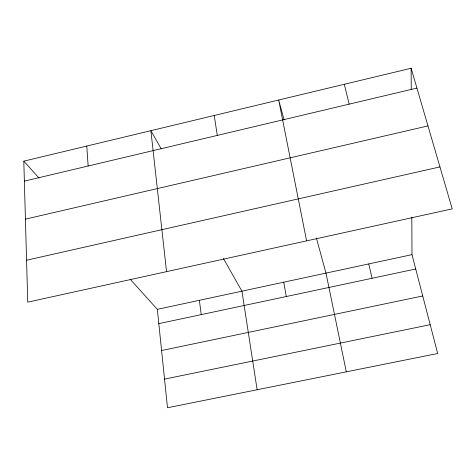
<?xml version="1.0" encoding="UTF-8"?>
<svg xmlns="http://www.w3.org/2000/svg" width="476" height="476" viewBox="0 0 476 476"><rect width="100%" height="100%" fill="white"/><g stroke="black" fill="none" stroke-linecap="round" stroke-linejoin="round"><path stroke-width="0.71" d="M23.8 161.162L411.133 68.252L452.2 208.875L27.745 302.147L23.8 161.162L39.032 178.066M24.359 181.136L416.922 88.09M25.418 219.133L427.972 125.908M26.573 260.223L439.949 166.915M130.067 279.085L157.33 309.34L411.996 254.642L411.823 217.08M158.811 323.644L415.726 268.994M161.584 350.526L422.736 295.965M164.535 379.104L430.197 324.686M161.025 148.548L150.886 130.68L166.546 271.647M223.405 258.504L241.939 291.169L257.135 389.749M284.118 119.892L278.692 100.019L306.592 240.874M316.403 238.06L325.983 273.117L346.308 371.845M411.996 254.642L437.682 353.495L167.498 407.748L157.33 309.34M344.315 84.282L349.164 104.149M368.739 263.936L372.077 278.276M283.72 282.197L286.296 296.524M214.224 115.484L217.288 135.41M199.385 300.308L201.223 314.624M86.775 146.055L88.143 166.017M411.133 68.252L411.228 89.446"/></g></svg>
